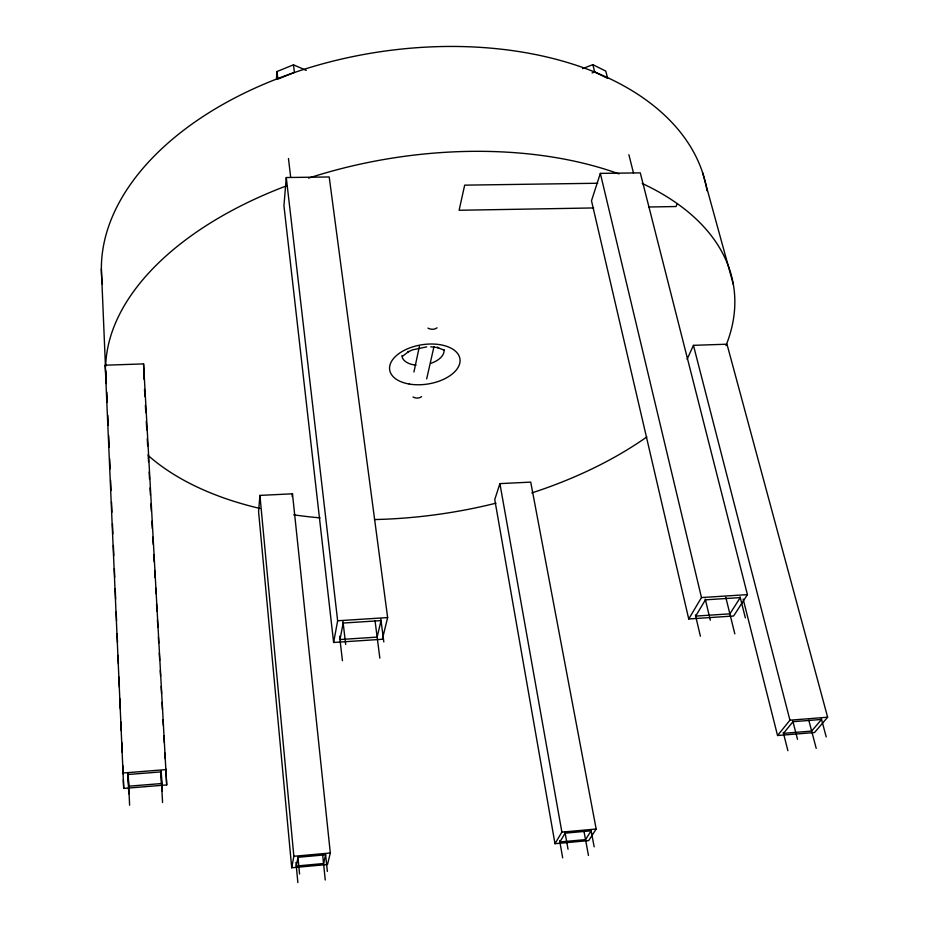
<?xml version="1.0" encoding="UTF-8"?>
<svg xmlns="http://www.w3.org/2000/svg" width="929" height="929" viewBox="0 0 929 929"><rect width="100%" height="100%" fill="white"/><g stroke="black" fill="none" stroke-linecap="round" stroke-linejoin="round"><path stroke-width="1.39" d="M276.424 79.464L276.981 71.533L293.471 64.833L306.268 70.383M259.923 495.401L258.576 511.589L291.718 867.767L327.519 864.504L330.318 852.996L292.472 493.81L259.923 495.401L293.854 856.283L291.718 867.767M286.271 177.532L283.937 205.773L333.616 642.485L382.353 639.257L387.637 617.576L329.203 176.974L286.271 177.532L337.645 620.769L333.616 642.485M292.159 496.504L292.472 493.81M413.928 372.018L419.397 346.366M426.678 378.893L433.994 346.563M499.907 483.626L494.751 499.57L554.985 843.695L588.684 840.617L596.163 829.028L530.726 482.116L499.907 483.626L561.882 832.117L554.985 843.695M600.343 173.386L591.494 200.734L688.737 618.969L733.631 615.997L747.415 594.63L640.278 172.864L600.343 173.386L701.476 597.556L688.737 618.969M677.218 203.602L676.068 206.528L648.593 207.004M687.112 359.233L693.44 345.333L726.989 344.206L827.634 717.211L814.536 732.528L777.55 735.513L743.142 599.066M777.55 735.513L789.94 720.196L827.634 717.211M402.408 356.341L408.853 351.417L407.761 352.045L412.406 349.896L426.701 346.854M582.541 68.641L592.865 64.658L605.801 71.103L607.624 78.384L594.665 71.963L592.075 72.961M293.854 856.283L330.318 852.996M561.882 832.117L596.163 829.028M123.72 788.419L166.709 784.947L143.589 363.901L105.198 365.202L123.72 788.419L123.348 779.745M122.489 773.056L166.442 769.572M337.645 620.769L387.637 617.576M701.476 597.556L747.415 594.63M593.631 207.945L459.112 210.268L464.674 185.15L597.707 183.245M430.754 346.796L438.534 347.667L437.199 347.376L444.492 350.338M702.614 172.689L733.364 284.541M821.352 718.744L826.218 736.918M808.811 720.289L816.208 748.356M792.785 721.02L797.5 739.263M693.44 345.333L789.94 720.196M783.252 732.447L787.897 750.702M628.887 154.737L633.473 172.98M740.065 596.824L745.36 617.878M725.793 597.312L734.816 633.857M592.865 64.658L594.665 71.963M705.262 599.066L710.325 620.212M695.415 615.033L700.385 636.202M590.96 829.783L594.154 846.842M583.981 831.258L588.463 855.47M564.971 832.129L568.037 849.245M559.653 840.722L562.684 857.873M380.82 618.969L383.816 641.939M375.037 620.769L379.845 658.127M293.471 64.833L294.412 72.392L277.876 79.093L276.981 71.533M288.466 158.499L290.672 177.184M342.975 621.478L345.693 644.482M339.596 636.226L342.429 660.682M325.556 854.169L327.356 871.448M322.584 854.053L325.255 879.995M297.919 856.677L299.568 874.015M295.945 862.379L297.861 882.55M105.198 365.202L106.405 383.584M144.494 389.402L144.901 396.648M145.388 405.334L145.795 412.581M146.283 421.278L146.77 429.964M147.258 438.662L147.665 445.908M148.152 454.606L148.57 461.841M149.139 471.99L149.546 479.236M150.033 487.922L150.44 495.169M150.928 503.866L151.334 511.101M151.903 521.25L152.31 528.496M152.797 537.183L153.204 544.429M153.773 554.578L154.179 561.813M154.667 570.511L155.073 577.757M155.642 587.894L155.967 593.689M156.536 603.838L156.943 611.073M157.431 619.771L157.837 627.017M158.406 637.155L158.731 642.949M159.3 653.099L159.707 660.345M160.276 670.483L160.601 676.277M161.181 686.415L161.588 693.661M162.076 702.359L162.482 709.605M163.051 719.743L163.376 725.537M163.945 735.687L164.352 742.921M164.921 753.071L165.246 758.865M165.815 769.003L166.709 784.947M161.181 770.826L162.285 791.067M160.903 772.162L162.563 802.505M128.26 774.867L129.607 805.234M127.877 773.543L128.771 793.807M106.847 392.201L107.276 402.315M107.822 415.333L108.252 425.459M108.693 435.573L109.181 447.151M109.668 458.717L110.11 468.843M110.597 480.409L111.027 490.524M111.526 502.101L111.956 512.216M112.444 523.793L112.873 533.908M113.373 545.474L113.802 555.6M114.348 568.618L114.72 577.292M115.219 588.858L115.649 598.984M116.206 612.002L116.566 620.677M117.124 633.694L117.495 642.369M118.053 655.386L118.413 664.061M118.97 677.067L119.4 687.193M119.899 698.759L120.329 708.885M120.886 721.903L121.246 730.577M121.745 742.143L122.175 752.269M122.733 765.287L123.092 773.962M101.366 268.992L105.418 365.561M143.589 363.901L144.076 379.415M102.422 284.309A305.92 188.877 -9 0 1 377.186 52.21A305.92 188.877 -9 0 1 707.05 190.793M642.183 183.454A317.253 179.587 -9 0 1 725.955 345.6M646.839 436.932A317.253 179.587 -9 0 1 531.818 492.916M495.97 503.181A317.253 179.587 -9 0 1 374.445 519.555M320.099 517.871A317.253 179.587 -9 0 1 293.657 514.805M259.911 508.442A317.253 179.587 -9 0 1 148.535 455.802M106.243 380.263A317.253 179.587 -9 0 1 105.651 370.636M105.662 366.641A317.253 179.587 -9 0 1 287.038 185.661M308.614 178.113A317.253 179.587 -9 0 1 618.993 173.897M421.569 396.637A6.886 5.667 12.7 0 1 413.01 396.973M437.048 327.832A7.327 5.853 12.8 0 1 427.967 328.111M444.016 349.803A21.251 11.996 -9 0 1 430.615 363.436M416.041 365.132A21.251 11.996 -9 0 1 401.943 355.552M297.977 857.293L296.293 866.025L323.559 863.529L325.626 854.796L297.977 857.293M343.161 623.045L339.979 639.547L377.139 637.108L381.041 620.618L343.161 623.045M565.157 833.162L559.862 841.953L585.525 839.619L591.158 830.805L565.157 833.162M705.436 599.832L695.658 616.101L729.88 613.848L740.262 597.602L705.436 599.832M792.96 721.705L783.484 733.353L811.644 731.077L821.538 719.441L792.96 721.705M161.53 783.553L128.759 786.189L127.923 774.507L161.24 771.871L161.53 783.553M409.271 384.049A35.569 19.857 -9 0 0 459.994 359.244A35.569 19.857 -9 0 0 405.172 349.885A35.569 19.857 -9 0 0 409.271 384.049"/></g></svg>
